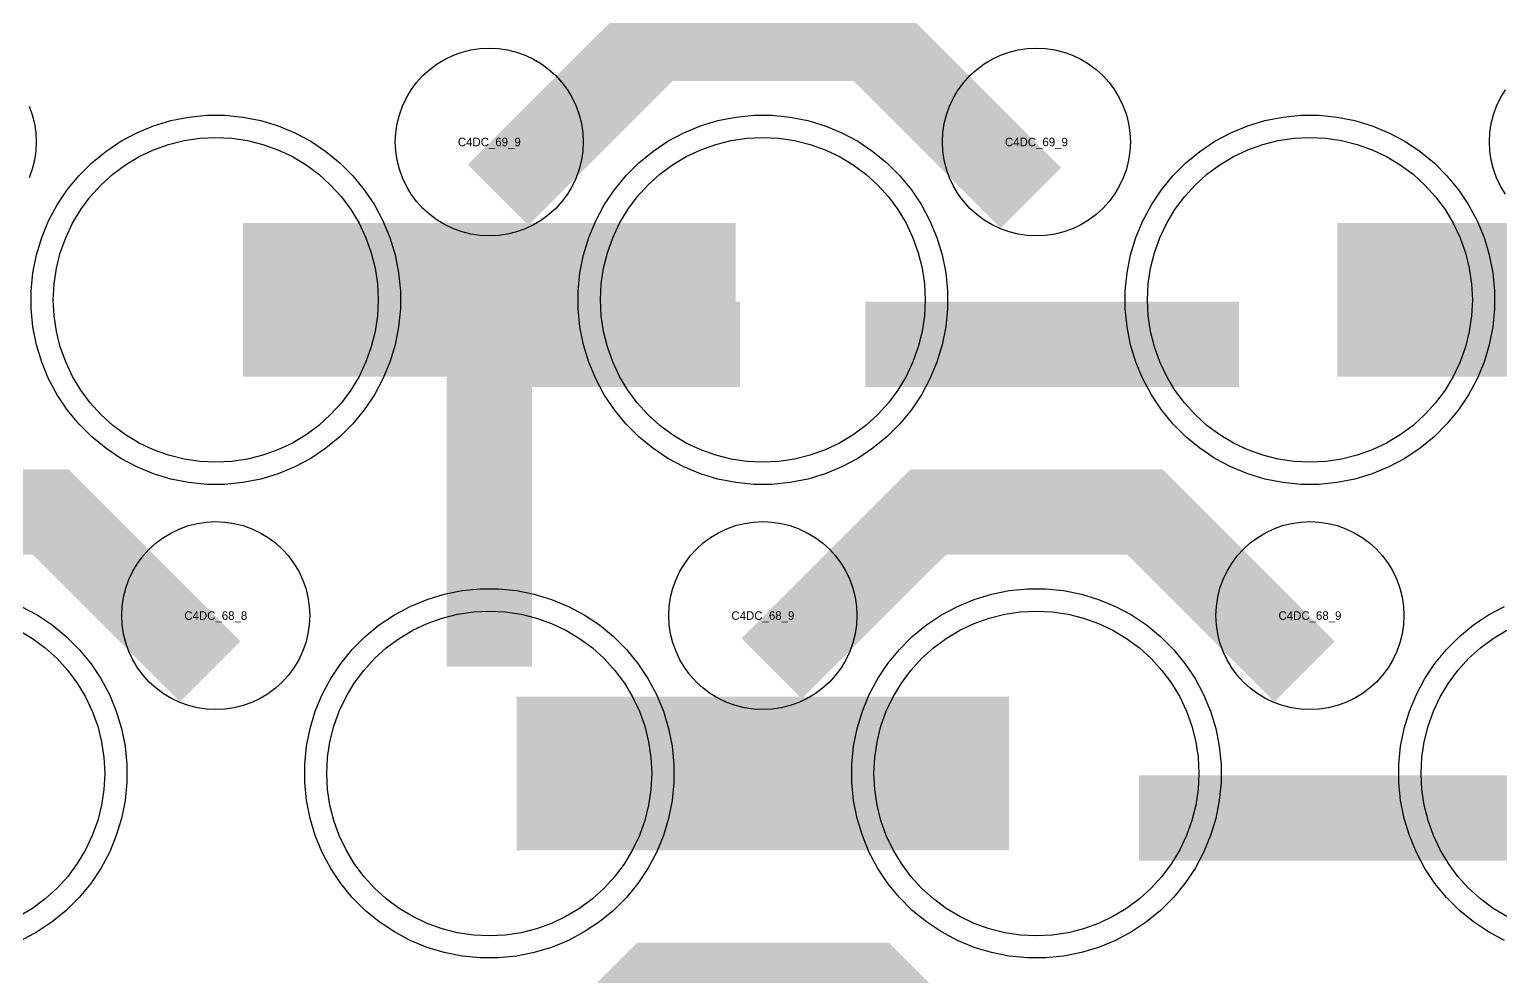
# Model space of a CAD drawing. Extents: x -11880 to 11880, y -14992 to 14992.
# Drawn here: x -9254.5 to -8824.2, y -5476.6 to -5199.5 of the extents above; entities that cross this region are included whole.
import ezdxf
from ezdxf.enums import TextEntityAlignment as Align

# ---------------------------------------------------------------- set-up
doc = ezdxf.new("R2010")
doc.units = 0
doc.header["$MEASUREMENT"] = 0
for name, color, linetype in [('GDS_775_DT_237', 138, 'CONTINUOUS'), ('RDL1_FS', 34, 'CONTINUOUS'), ('RDL_BS', 160, 'CONTINUOUS')]:
    doc.layers.add(name, color=color, linetype=linetype)

msp = doc.modelspace()

# ---------------------------------------------------------------- linework, layer by layer
at = {"layer": 'RDL1_FS', "color": 240, "true_color": 0xed1f24}
for points in [[(-9200, -5326.154), (-9204.657, -5325.925), (-9209.268, -5325.241), (-9213.791, -5324.109), (-9218.181, -5322.537), (-9222.395, -5320.545), (-9226.395, -5318.147), (-9230.14, -5315.369), (-9233.594, -5312.239), (-9236.724, -5308.785), (-9239.502, -5305.04), (-9241.9, -5301.04), (-9243.892, -5296.826), (-9245.464, -5292.436), (-9246.596, -5287.913), (-9247.28, -5283.302), (-9247.509, -5278.645), (-9247.28, -5273.988), (-9246.596, -5269.377), (-9245.464, -5264.854), (-9243.892, -5260.464), (-9241.9, -5256.25), (-9239.502, -5252.25), (-9236.724, -5248.505), (-9233.594, -5245.051), (-9230.14, -5241.921), (-9226.395, -5239.143), (-9222.395, -5236.745), (-9218.181, -5234.753), (-9213.791, -5233.181), (-9209.268, -5232.049), (-9204.657, -5231.365), (-9200, -5231.136), (-9195.343, -5231.365), (-9190.732, -5232.049), (-9186.209, -5233.181), (-9181.819, -5234.753), (-9177.605, -5236.745), (-9173.605, -5239.143), (-9169.86, -5241.921), (-9166.406, -5245.051), (-9163.276, -5248.505), (-9160.498, -5252.25), (-9158.1, -5256.25), (-9156.108, -5260.464), (-9154.536, -5264.854), (-9153.404, -5269.377), (-9152.72, -5273.988), (-9152.491, -5278.645), (-9152.72, -5283.302), (-9153.404, -5287.913), (-9154.536, -5292.436), (-9156.108, -5296.826), (-9158.1, -5301.04), (-9160.498, -5305.04), (-9163.276, -5308.785), (-9166.406, -5312.239), (-9169.86, -5315.369), (-9173.605, -5318.147), (-9177.605, -5320.545), (-9181.819, -5322.537), (-9186.209, -5324.109), (-9190.732, -5325.241), (-9195.343, -5325.925)], [(-9040, -5326.154), (-9044.657, -5325.925), (-9049.268, -5325.241), (-9053.791, -5324.109), (-9058.181, -5322.537), (-9062.395, -5320.545), (-9066.395, -5318.147), (-9070.14, -5315.369), (-9073.594, -5312.239), (-9076.724, -5308.785), (-9079.502, -5305.04), (-9081.9, -5301.04), (-9083.892, -5296.826), (-9085.464, -5292.436), (-9086.596, -5287.913), (-9087.28, -5283.302), (-9087.509, -5278.645), (-9087.28, -5273.988), (-9086.596, -5269.377), (-9085.464, -5264.854), (-9083.892, -5260.464), (-9081.9, -5256.25), (-9079.502, -5252.25), (-9076.724, -5248.505), (-9073.594, -5245.051), (-9070.14, -5241.921), (-9066.395, -5239.143), (-9062.395, -5236.745), (-9058.181, -5234.753), (-9053.791, -5233.181), (-9049.268, -5232.049), (-9044.657, -5231.365), (-9040, -5231.136), (-9035.343, -5231.365), (-9030.732, -5232.049), (-9026.209, -5233.181), (-9021.819, -5234.753), (-9017.605, -5236.745), (-9013.605, -5239.143), (-9009.86, -5241.921), (-9006.406, -5245.051), (-9003.276, -5248.505), (-9000.498, -5252.25), (-8998.1, -5256.25), (-8996.108, -5260.464), (-8994.536, -5264.854), (-8993.404, -5269.377), (-8992.72, -5273.988), (-8992.491, -5278.645), (-8992.72, -5283.302), (-8993.404, -5287.913), (-8994.536, -5292.436), (-8996.108, -5296.826), (-8998.1, -5301.04), (-9000.498, -5305.04), (-9003.276, -5308.785), (-9006.406, -5312.239), (-9009.86, -5315.369), (-9013.605, -5318.147), (-9017.605, -5320.545), (-9021.819, -5322.537), (-9026.209, -5324.109), (-9030.732, -5325.241), (-9035.343, -5325.925)], [(-8880, -5326.154), (-8884.657, -5325.925), (-8889.268, -5325.241), (-8893.791, -5324.109), (-8898.181, -5322.537), (-8902.395, -5320.545), (-8906.395, -5318.147), (-8910.14, -5315.369), (-8913.594, -5312.239), (-8916.724, -5308.785), (-8919.502, -5305.04), (-8921.9, -5301.04), (-8923.892, -5296.826), (-8925.464, -5292.436), (-8926.596, -5287.913), (-8927.28, -5283.302), (-8927.509, -5278.645), (-8927.28, -5273.988), (-8926.596, -5269.377), (-8925.464, -5264.854), (-8923.892, -5260.464), (-8921.9, -5256.25), (-8919.502, -5252.25), (-8916.724, -5248.505), (-8913.594, -5245.051), (-8910.14, -5241.921), (-8906.395, -5239.143), (-8902.395, -5236.745), (-8898.181, -5234.753), (-8893.791, -5233.181), (-8889.268, -5232.049), (-8884.657, -5231.365), (-8880, -5231.136), (-8875.343, -5231.365), (-8870.732, -5232.049), (-8866.209, -5233.181), (-8861.819, -5234.753), (-8857.605, -5236.745), (-8853.605, -5239.143), (-8849.86, -5241.921), (-8846.406, -5245.051), (-8843.276, -5248.505), (-8840.498, -5252.25), (-8838.1, -5256.25), (-8836.108, -5260.464), (-8834.536, -5264.854), (-8833.404, -5269.377), (-8832.72, -5273.988), (-8832.491, -5278.645), (-8832.72, -5283.302), (-8833.404, -5287.913), (-8834.536, -5292.436), (-8836.108, -5296.826), (-8838.1, -5301.04), (-8840.498, -5305.04), (-8843.276, -5308.785), (-8846.406, -5312.239), (-8849.86, -5315.369), (-8853.605, -5318.147), (-8857.605, -5320.545), (-8861.819, -5322.537), (-8866.209, -5324.109), (-8870.732, -5325.241), (-8875.343, -5325.925)], [(-9120, -5464.719), (-9124.657, -5464.49), (-9129.268, -5463.806), (-9133.791, -5462.674), (-9138.181, -5461.102), (-9142.395, -5459.11), (-9146.395, -5456.712), (-9150.14, -5453.934), (-9153.594, -5450.804), (-9156.724, -5447.35), (-9159.502, -5443.605), (-9161.9, -5439.605), (-9163.892, -5435.391), (-9165.464, -5431.001), (-9166.596, -5426.478), (-9167.28, -5421.867), (-9167.509, -5417.21), (-9167.28, -5412.553), (-9166.596, -5407.942), (-9165.464, -5403.419), (-9163.892, -5399.029), (-9161.9, -5394.815), (-9159.502, -5390.815), (-9156.724, -5387.07), (-9153.594, -5383.616), (-9150.14, -5380.486), (-9146.395, -5377.708), (-9142.395, -5375.31), (-9138.181, -5373.318), (-9133.791, -5371.746), (-9129.268, -5370.614), (-9124.657, -5369.93), (-9120, -5369.701), (-9115.343, -5369.93), (-9110.732, -5370.614), (-9106.209, -5371.746), (-9101.819, -5373.318), (-9097.605, -5375.31), (-9093.605, -5377.708), (-9089.86, -5380.486), (-9086.406, -5383.616), (-9083.276, -5387.07), (-9080.498, -5390.815), (-9078.1, -5394.815), (-9076.108, -5399.029), (-9074.536, -5403.419), (-9073.404, -5407.942), (-9072.72, -5412.553), (-9072.491, -5417.21), (-9072.72, -5421.867), (-9073.404, -5426.478), (-9074.536, -5431.001), (-9076.108, -5435.391), (-9078.1, -5439.605), (-9080.498, -5443.605), (-9083.276, -5447.35), (-9086.406, -5450.804), (-9089.86, -5453.934), (-9093.605, -5456.712), (-9097.605, -5459.11), (-9101.819, -5461.102), (-9106.209, -5462.674), (-9110.732, -5463.806), (-9115.343, -5464.49)], [(-8960, -5464.719), (-8964.657, -5464.49), (-8969.268, -5463.806), (-8973.791, -5462.674), (-8978.181, -5461.102), (-8982.395, -5459.11), (-8986.395, -5456.712), (-8990.14, -5453.934), (-8993.594, -5450.804), (-8996.724, -5447.35), (-8999.502, -5443.605), (-9001.9, -5439.605), (-9003.892, -5435.391), (-9005.464, -5431.001), (-9006.596, -5426.478), (-9007.28, -5421.867), (-9007.509, -5417.21), (-9007.28, -5412.553), (-9006.596, -5407.942), (-9005.464, -5403.419), (-9003.892, -5399.029), (-9001.9, -5394.815), (-8999.502, -5390.815), (-8996.724, -5387.07), (-8993.594, -5383.616), (-8990.14, -5380.486), (-8986.395, -5377.708), (-8982.395, -5375.31), (-8978.181, -5373.318), (-8973.791, -5371.746), (-8969.268, -5370.614), (-8964.657, -5369.93), (-8960, -5369.701), (-8955.343, -5369.93), (-8950.732, -5370.614), (-8946.209, -5371.746), (-8941.819, -5373.318), (-8937.605, -5375.31), (-8933.605, -5377.708), (-8929.86, -5380.486), (-8926.406, -5383.616), (-8923.276, -5387.07), (-8920.498, -5390.815), (-8918.1, -5394.815), (-8916.108, -5399.029), (-8914.536, -5403.419), (-8913.404, -5407.942), (-8912.72, -5412.553), (-8912.491, -5417.21), (-8912.72, -5421.867), (-8913.404, -5426.478), (-8914.536, -5431.001), (-8916.108, -5435.391), (-8918.1, -5439.605), (-8920.498, -5443.605), (-8923.276, -5447.35), (-8926.406, -5450.804), (-8929.86, -5453.934), (-8933.605, -5456.712), (-8937.605, -5459.11), (-8941.819, -5461.102), (-8946.209, -5462.674), (-8950.732, -5463.806), (-8955.343, -5464.49)]]:
    msp.add_lwpolyline(points, close=True, dxfattribs=at)
for points in [[(-9191.998, -5278.645, 45, 45, 0), (-9119.998, -5278.645, 45, 45, 0)], [(-9119.998, -5278.645, 45, 45, 0), (-9047.998, -5278.645, 45, 45, 0)], [(-8871.998, -5278.645, 45, 45, 0), (-8799.998, -5278.645, 45, 45, 0)], [(-9111.998, -5417.21, 45, 45, 0), (-9039.998, -5417.21, 45, 45, 0)], [(-9039.998, -5417.21, 45, 45, 0), (-8967.998, -5417.21, 45, 45, 0)]]:
    msp.add_lwpolyline(points, format="xyseb", dxfattribs=at)
at = {"layer": 'RDL1_FS'}
msp.add_lwpolyline([(-9257.605, -5375.31), (-9253.605, -5377.708), (-9249.86, -5380.486), (-9246.406, -5383.616), (-9243.276, -5387.07), (-9240.498, -5390.815), (-9238.1, -5394.815), (-9236.108, -5399.029), (-9234.536, -5403.419), (-9233.404, -5407.942), (-9232.72, -5412.553), (-9232.491, -5417.21), (-9232.72, -5421.867), (-9233.404, -5426.478), (-9234.536, -5431.001), (-9236.108, -5435.391), (-9238.1, -5439.605), (-9240.498, -5443.605), (-9243.276, -5447.35), (-9246.406, -5450.804), (-9249.86, -5453.934), (-9253.605, -5456.712), (-9257.605, -5459.11)], dxfattribs=at)
at = {"layer": 'RDL1_FS', "color": 240, "true_color": 0xed1f24}
msp.add_lwpolyline([(-8822.395, -5459.11), (-8826.395, -5456.712), (-8830.14, -5453.934), (-8833.594, -5450.804), (-8836.724, -5447.35), (-8839.502, -5443.605), (-8841.9, -5439.605), (-8843.892, -5435.391), (-8845.464, -5431.001), (-8846.596, -5426.478), (-8847.28, -5421.867), (-8847.509, -5417.21), (-8847.28, -5412.553), (-8846.596, -5407.942), (-8845.464, -5403.419), (-8843.892, -5399.029), (-8841.9, -5394.815), (-8839.502, -5390.815), (-8836.724, -5387.07), (-8833.594, -5383.616), (-8830.14, -5380.486), (-8826.395, -5377.708), (-8822.395, -5375.31)], dxfattribs=at)
at = {"layer": 'RDL_BS'}
for points in [[(-9117.438, -5247.959, 25, 25, 0), (-9071.623, -5202.144, 25, 25, 0), (-9038.07, -5202.144, 25, 25, 0)], [(-8961.599, -5248.858, 25, 25, 0), (-9008.313, -5202.144, 25, 25, 0), (-9038.071, -5202.144, 25, 25, 0)], [(-9120, -5309.627, 25, 25, 0), (-9120, -5355.247, 25, 25, 0)], [(-9201.599, -5387.423, 25, 25, 0), (-9248.313, -5340.709, 25, 25, 0), (-9278.071, -5340.709, 25, 25, 0)], [(-9037.438, -5386.524, 25, 25, 0), (-8991.623, -5340.709, 25, 25, 0), (-8958.07, -5340.709, 25, 25, 0)], [(-8881.599, -5387.423, 25, 25, 0), (-8928.313, -5340.709, 25, 25, 0), (-8958.071, -5340.709, 25, 25, 0)], [(-9117.438, -5525.084, 25, 25, 0), (-9071.623, -5479.269, 25, 25, 0), (-9038.07, -5479.269, 25, 25, 0)], [(-8961.599, -5525.983, 25, 25, 0), (-9008.313, -5479.269, 25, 25, 0), (-9038.071, -5479.269, 25, 25, 0)]]:
    msp.add_lwpolyline(points, format="xyseb", dxfattribs=at)
for points in [[(-9120, -5259.951), (-9122.693, -5259.819), (-9125.365, -5259.423), (-9127.984, -5258.766), (-9130.519, -5257.859), (-9132.956, -5256.707), (-9135.28, -5255.314), (-9137.443, -5253.711), (-9139.442, -5251.899), (-9141.254, -5249.9), (-9142.857, -5247.737), (-9144.25, -5245.413), (-9145.402, -5242.976), (-9146.309, -5240.441), (-9146.966, -5237.822), (-9147.362, -5235.15), (-9147.494, -5232.457), (-9147.362, -5229.764), (-9146.966, -5227.092), (-9146.309, -5224.473), (-9145.402, -5221.938), (-9144.25, -5219.501), (-9142.857, -5217.177), (-9141.254, -5215.014), (-9139.442, -5213.015), (-9137.443, -5211.203), (-9135.28, -5209.6), (-9132.956, -5208.207), (-9130.519, -5207.055), (-9127.984, -5206.148), (-9125.365, -5205.491), (-9122.693, -5205.095), (-9120, -5204.963), (-9117.307, -5205.095), (-9114.635, -5205.491), (-9112.016, -5206.148), (-9109.481, -5207.055), (-9107.044, -5208.207), (-9104.72, -5209.6), (-9102.557, -5211.203), (-9100.558, -5213.015), (-9098.746, -5215.014), (-9097.143, -5217.177), (-9095.75, -5219.501), (-9094.598, -5221.938), (-9093.691, -5224.473), (-9093.034, -5227.092), (-9092.638, -5229.764), (-9092.506, -5232.457), (-9092.638, -5235.15), (-9093.034, -5237.822), (-9093.691, -5240.441), (-9094.598, -5242.976), (-9095.75, -5245.413), (-9097.143, -5247.737), (-9098.746, -5249.9), (-9100.558, -5251.899), (-9102.557, -5253.711), (-9104.72, -5255.314), (-9107.044, -5256.707), (-9109.481, -5257.859), (-9112.016, -5258.766), (-9114.635, -5259.423), (-9117.307, -5259.819)], [(-8960, -5259.951), (-8962.693, -5259.819), (-8965.365, -5259.423), (-8967.984, -5258.766), (-8970.519, -5257.859), (-8972.956, -5256.707), (-8975.28, -5255.314), (-8977.443, -5253.711), (-8979.442, -5251.899), (-8981.254, -5249.9), (-8982.857, -5247.737), (-8984.25, -5245.413), (-8985.402, -5242.976), (-8986.309, -5240.441), (-8986.966, -5237.822), (-8987.362, -5235.15), (-8987.494, -5232.457), (-8987.362, -5229.764), (-8986.966, -5227.092), (-8986.309, -5224.473), (-8985.402, -5221.938), (-8984.25, -5219.501), (-8982.857, -5217.177), (-8981.254, -5215.014), (-8979.442, -5213.015), (-8977.443, -5211.203), (-8975.28, -5209.6), (-8972.956, -5208.207), (-8970.519, -5207.055), (-8967.984, -5206.148), (-8965.365, -5205.491), (-8962.693, -5205.095), (-8960, -5204.963), (-8957.307, -5205.095), (-8954.635, -5205.491), (-8952.016, -5206.148), (-8949.481, -5207.055), (-8947.044, -5208.207), (-8944.72, -5209.6), (-8942.557, -5211.203), (-8940.558, -5213.015), (-8938.746, -5215.014), (-8937.143, -5217.177), (-8935.75, -5219.501), (-8934.598, -5221.938), (-8933.691, -5224.473), (-8933.034, -5227.092), (-8932.638, -5229.764), (-8932.506, -5232.457), (-8932.638, -5235.15), (-8933.034, -5237.822), (-8933.691, -5240.441), (-8934.598, -5242.976), (-8935.75, -5245.413), (-8937.143, -5247.737), (-8938.746, -5249.9), (-8940.558, -5251.899), (-8942.557, -5253.711), (-8944.72, -5255.314), (-8947.044, -5256.707), (-8949.481, -5257.859), (-8952.016, -5258.766), (-8954.635, -5259.423), (-8957.307, -5259.819)], [(-9200, -5398.516), (-9202.693, -5398.384), (-9205.365, -5397.988), (-9207.984, -5397.331), (-9210.519, -5396.424), (-9212.956, -5395.272), (-9215.28, -5393.879), (-9217.443, -5392.276), (-9219.442, -5390.464), (-9221.254, -5388.465), (-9222.857, -5386.302), (-9224.25, -5383.978), (-9225.402, -5381.541), (-9226.309, -5379.006), (-9226.966, -5376.387), (-9227.362, -5373.715), (-9227.494, -5371.022), (-9227.362, -5368.329), (-9226.966, -5365.657), (-9226.309, -5363.038), (-9225.402, -5360.503), (-9224.25, -5358.066), (-9222.857, -5355.742), (-9221.254, -5353.579), (-9219.442, -5351.58), (-9217.443, -5349.768), (-9215.28, -5348.165), (-9212.956, -5346.772), (-9210.519, -5345.62), (-9207.984, -5344.713), (-9205.365, -5344.056), (-9202.693, -5343.66), (-9200, -5343.528), (-9197.307, -5343.66), (-9194.635, -5344.056), (-9192.016, -5344.713), (-9189.481, -5345.62), (-9187.044, -5346.772), (-9184.72, -5348.165), (-9182.557, -5349.768), (-9180.558, -5351.58), (-9178.746, -5353.579), (-9177.143, -5355.742), (-9175.75, -5358.066), (-9174.598, -5360.503), (-9173.691, -5363.038), (-9173.034, -5365.657), (-9172.638, -5368.329), (-9172.506, -5371.022), (-9172.638, -5373.715), (-9173.034, -5376.387), (-9173.691, -5379.006), (-9174.598, -5381.541), (-9175.75, -5383.978), (-9177.143, -5386.302), (-9178.746, -5388.465), (-9180.558, -5390.464), (-9182.557, -5392.276), (-9184.72, -5393.879), (-9187.044, -5395.272), (-9189.481, -5396.424), (-9192.016, -5397.331), (-9194.635, -5397.988), (-9197.307, -5398.384)], [(-9040, -5398.516), (-9042.693, -5398.384), (-9045.365, -5397.988), (-9047.984, -5397.331), (-9050.519, -5396.424), (-9052.956, -5395.272), (-9055.28, -5393.879), (-9057.443, -5392.276), (-9059.442, -5390.464), (-9061.254, -5388.465), (-9062.857, -5386.302), (-9064.25, -5383.978), (-9065.402, -5381.541), (-9066.309, -5379.006), (-9066.966, -5376.387), (-9067.362, -5373.715), (-9067.494, -5371.022), (-9067.362, -5368.329), (-9066.966, -5365.657), (-9066.309, -5363.038), (-9065.402, -5360.503), (-9064.25, -5358.066), (-9062.857, -5355.742), (-9061.254, -5353.579), (-9059.442, -5351.58), (-9057.443, -5349.768), (-9055.28, -5348.165), (-9052.956, -5346.772), (-9050.519, -5345.62), (-9047.984, -5344.713), (-9045.365, -5344.056), (-9042.693, -5343.66), (-9040, -5343.528), (-9037.307, -5343.66), (-9034.635, -5344.056), (-9032.016, -5344.713), (-9029.481, -5345.62), (-9027.044, -5346.772), (-9024.72, -5348.165), (-9022.557, -5349.768), (-9020.558, -5351.58), (-9018.746, -5353.579), (-9017.143, -5355.742), (-9015.75, -5358.066), (-9014.598, -5360.503), (-9013.691, -5363.038), (-9013.034, -5365.657), (-9012.638, -5368.329), (-9012.506, -5371.022), (-9012.638, -5373.715), (-9013.034, -5376.387), (-9013.691, -5379.006), (-9014.598, -5381.541), (-9015.75, -5383.978), (-9017.143, -5386.302), (-9018.746, -5388.465), (-9020.558, -5390.464), (-9022.557, -5392.276), (-9024.72, -5393.879), (-9027.044, -5395.272), (-9029.481, -5396.424), (-9032.016, -5397.331), (-9034.635, -5397.988), (-9037.307, -5398.384)], [(-8880, -5398.516), (-8882.693, -5398.384), (-8885.365, -5397.988), (-8887.984, -5397.331), (-8890.519, -5396.424), (-8892.956, -5395.272), (-8895.28, -5393.879), (-8897.443, -5392.276), (-8899.442, -5390.464), (-8901.254, -5388.465), (-8902.857, -5386.302), (-8904.25, -5383.978), (-8905.402, -5381.541), (-8906.309, -5379.006), (-8906.966, -5376.387), (-8907.362, -5373.715), (-8907.494, -5371.022), (-8907.362, -5368.329), (-8906.966, -5365.657), (-8906.309, -5363.038), (-8905.402, -5360.503), (-8904.25, -5358.066), (-8902.857, -5355.742), (-8901.254, -5353.579), (-8899.442, -5351.58), (-8897.443, -5349.768), (-8895.28, -5348.165), (-8892.956, -5346.772), (-8890.519, -5345.62), (-8887.984, -5344.713), (-8885.365, -5344.056), (-8882.693, -5343.66), (-8880, -5343.528), (-8877.307, -5343.66), (-8874.635, -5344.056), (-8872.016, -5344.713), (-8869.481, -5345.62), (-8867.044, -5346.772), (-8864.72, -5348.165), (-8862.557, -5349.768), (-8860.558, -5351.58), (-8858.746, -5353.579), (-8857.143, -5355.742), (-8855.75, -5358.066), (-8854.598, -5360.503), (-8853.691, -5363.038), (-8853.034, -5365.657), (-8852.638, -5368.329), (-8852.506, -5371.022), (-8852.638, -5373.715), (-8853.034, -5376.387), (-8853.691, -5379.006), (-8854.598, -5381.541), (-8855.75, -5383.978), (-8857.143, -5386.302), (-8858.746, -5388.465), (-8860.558, -5390.464), (-8862.557, -5392.276), (-8864.72, -5393.879), (-8867.044, -5395.272), (-8869.481, -5396.424), (-8872.016, -5397.331), (-8874.635, -5397.988), (-8877.307, -5398.384)]]:
    msp.add_lwpolyline(points, close=True, dxfattribs=at)
for points in [[(-8822.857, -5247.737), (-8824.25, -5245.413), (-8825.402, -5242.976), (-8826.309, -5240.441), (-8826.966, -5237.822), (-8827.362, -5235.15), (-8827.494, -5232.457), (-8827.362, -5229.764), (-8826.966, -5227.092), (-8826.309, -5224.473), (-8825.402, -5221.938), (-8824.25, -5219.501), (-8822.857, -5217.177)], [(-9254.598, -5221.938), (-9253.691, -5224.473), (-9253.034, -5227.092), (-9252.638, -5229.764), (-9252.506, -5232.457), (-9252.638, -5235.15), (-9253.034, -5237.822), (-9253.691, -5240.441), (-9254.598, -5242.976)], [(-9256.885, -5368.335), (-9252.223, -5370.827), (-9247.809, -5373.774), (-9243.708, -5377.136), (-9239.926, -5380.918), (-9236.564, -5385.019), (-9233.617, -5389.433), (-9231.125, -5394.095), (-9229.094, -5399.005), (-9227.563, -5404.045), (-9226.517, -5409.272), (-9226, -5414.566), (-9226, -5419.854), (-9226.517, -5425.148), (-9227.563, -5430.375), (-9229.094, -5435.415), (-9231.125, -5440.325), (-9233.617, -5444.987), (-9236.564, -5449.401), (-9239.926, -5453.502), (-9243.708, -5457.284), (-9247.809, -5460.646), (-9252.223, -5463.593), (-9256.885, -5466.085)]]:
    msp.add_lwpolyline(points, dxfattribs=at)
at = {"layer": 'RDL_BS', "color": 240, "true_color": 0xed1f24}
for points in [[(-9202.644, -5332.645), (-9207.938, -5332.128), (-9213.165, -5331.082), (-9218.205, -5329.551), (-9223.115, -5327.52), (-9227.777, -5325.028), (-9232.191, -5322.081), (-9236.292, -5318.719), (-9240.074, -5314.937), (-9243.436, -5310.836), (-9246.383, -5306.422), (-9248.875, -5301.76), (-9250.906, -5296.85), (-9252.437, -5291.81), (-9253.483, -5286.583), (-9254, -5281.289), (-9254, -5276.001), (-9253.483, -5270.707), (-9252.437, -5265.48), (-9250.906, -5260.44), (-9248.875, -5255.53), (-9246.383, -5250.868), (-9243.436, -5246.454), (-9240.074, -5242.353), (-9236.292, -5238.571), (-9232.191, -5235.209), (-9227.777, -5232.262), (-9223.115, -5229.77), (-9218.205, -5227.739), (-9213.165, -5226.208), (-9207.938, -5225.162), (-9202.644, -5224.645), (-9197.356, -5224.645), (-9192.062, -5225.162), (-9186.835, -5226.208), (-9181.795, -5227.739), (-9176.885, -5229.77), (-9172.223, -5232.262), (-9167.809, -5235.209), (-9163.708, -5238.571), (-9159.926, -5242.353), (-9156.564, -5246.454), (-9153.617, -5250.868), (-9151.125, -5255.53), (-9149.094, -5260.44), (-9147.563, -5265.48), (-9146.517, -5270.707), (-9146, -5276.001), (-9146, -5281.289), (-9146.517, -5286.583), (-9147.563, -5291.81), (-9149.094, -5296.85), (-9151.125, -5301.76), (-9153.617, -5306.422), (-9156.564, -5310.836), (-9159.926, -5314.937), (-9163.708, -5318.719), (-9167.809, -5322.081), (-9172.223, -5325.028), (-9176.885, -5327.52), (-9181.795, -5329.551), (-9186.835, -5331.082), (-9192.062, -5332.128), (-9197.356, -5332.645)], [(-9042.644, -5332.645), (-9047.938, -5332.128), (-9053.165, -5331.082), (-9058.205, -5329.551), (-9063.115, -5327.52), (-9067.777, -5325.028), (-9072.191, -5322.081), (-9076.292, -5318.719), (-9080.074, -5314.937), (-9083.436, -5310.836), (-9086.383, -5306.422), (-9088.875, -5301.76), (-9090.906, -5296.85), (-9092.437, -5291.81), (-9093.483, -5286.583), (-9094, -5281.289), (-9094, -5276.001), (-9093.483, -5270.707), (-9092.437, -5265.48), (-9090.906, -5260.44), (-9088.875, -5255.53), (-9086.383, -5250.868), (-9083.436, -5246.454), (-9080.074, -5242.353), (-9076.292, -5238.571), (-9072.191, -5235.209), (-9067.777, -5232.262), (-9063.115, -5229.77), (-9058.205, -5227.739), (-9053.165, -5226.208), (-9047.938, -5225.162), (-9042.644, -5224.645), (-9037.356, -5224.645), (-9032.062, -5225.162), (-9026.835, -5226.208), (-9021.795, -5227.739), (-9016.885, -5229.77), (-9012.223, -5232.262), (-9007.809, -5235.209), (-9003.708, -5238.571), (-8999.926, -5242.353), (-8996.564, -5246.454), (-8993.617, -5250.868), (-8991.125, -5255.53), (-8989.094, -5260.44), (-8987.563, -5265.48), (-8986.517, -5270.707), (-8986, -5276.001), (-8986, -5281.289), (-8986.517, -5286.583), (-8987.563, -5291.81), (-8989.094, -5296.85), (-8991.125, -5301.76), (-8993.617, -5306.422), (-8996.564, -5310.836), (-8999.926, -5314.937), (-9003.708, -5318.719), (-9007.809, -5322.081), (-9012.223, -5325.028), (-9016.885, -5327.52), (-9021.795, -5329.551), (-9026.835, -5331.082), (-9032.062, -5332.128), (-9037.356, -5332.645)], [(-8882.644, -5332.645), (-8887.938, -5332.128), (-8893.165, -5331.082), (-8898.205, -5329.551), (-8903.115, -5327.52), (-8907.777, -5325.028), (-8912.191, -5322.081), (-8916.292, -5318.719), (-8920.074, -5314.937), (-8923.436, -5310.836), (-8926.383, -5306.422), (-8928.875, -5301.76), (-8930.906, -5296.85), (-8932.437, -5291.81), (-8933.483, -5286.583), (-8934, -5281.289), (-8934, -5276.001), (-8933.483, -5270.707), (-8932.437, -5265.48), (-8930.906, -5260.44), (-8928.875, -5255.53), (-8926.383, -5250.868), (-8923.436, -5246.454), (-8920.074, -5242.353), (-8916.292, -5238.571), (-8912.191, -5235.209), (-8907.777, -5232.262), (-8903.115, -5229.77), (-8898.205, -5227.739), (-8893.165, -5226.208), (-8887.938, -5225.162), (-8882.644, -5224.645), (-8877.356, -5224.645), (-8872.062, -5225.162), (-8866.835, -5226.208), (-8861.795, -5227.739), (-8856.885, -5229.77), (-8852.223, -5232.262), (-8847.809, -5235.209), (-8843.708, -5238.571), (-8839.926, -5242.353), (-8836.564, -5246.454), (-8833.617, -5250.868), (-8831.125, -5255.53), (-8829.094, -5260.44), (-8827.563, -5265.48), (-8826.517, -5270.707), (-8826, -5276.001), (-8826, -5281.289), (-8826.517, -5286.583), (-8827.563, -5291.81), (-8829.094, -5296.85), (-8831.125, -5301.76), (-8833.617, -5306.422), (-8836.564, -5310.836), (-8839.926, -5314.937), (-8843.708, -5318.719), (-8847.809, -5322.081), (-8852.223, -5325.028), (-8856.885, -5327.52), (-8861.795, -5329.551), (-8866.835, -5331.082), (-8872.062, -5332.128), (-8877.356, -5332.645)], [(-9122.644, -5471.21), (-9127.938, -5470.693), (-9133.165, -5469.647), (-9138.205, -5468.116), (-9143.115, -5466.085), (-9147.777, -5463.593), (-9152.191, -5460.646), (-9156.292, -5457.284), (-9160.074, -5453.502), (-9163.436, -5449.401), (-9166.383, -5444.987), (-9168.875, -5440.325), (-9170.906, -5435.415), (-9172.437, -5430.375), (-9173.483, -5425.148), (-9174, -5419.854), (-9174, -5414.566), (-9173.483, -5409.272), (-9172.437, -5404.045), (-9170.906, -5399.005), (-9168.875, -5394.095), (-9166.383, -5389.433), (-9163.436, -5385.019), (-9160.074, -5380.918), (-9156.292, -5377.136), (-9152.191, -5373.774), (-9147.777, -5370.827), (-9143.115, -5368.335), (-9138.205, -5366.304), (-9133.165, -5364.773), (-9127.938, -5363.727), (-9122.644, -5363.21), (-9117.356, -5363.21), (-9112.062, -5363.727), (-9106.835, -5364.773), (-9101.795, -5366.304), (-9096.885, -5368.335), (-9092.223, -5370.827), (-9087.809, -5373.774), (-9083.708, -5377.136), (-9079.926, -5380.918), (-9076.564, -5385.019), (-9073.617, -5389.433), (-9071.125, -5394.095), (-9069.094, -5399.005), (-9067.563, -5404.045), (-9066.517, -5409.272), (-9066, -5414.566), (-9066, -5419.854), (-9066.517, -5425.148), (-9067.563, -5430.375), (-9069.094, -5435.415), (-9071.125, -5440.325), (-9073.617, -5444.987), (-9076.564, -5449.401), (-9079.926, -5453.502), (-9083.708, -5457.284), (-9087.809, -5460.646), (-9092.223, -5463.593), (-9096.885, -5466.085), (-9101.795, -5468.116), (-9106.835, -5469.647), (-9112.062, -5470.693), (-9117.356, -5471.21)], [(-8962.644, -5471.21), (-8967.938, -5470.693), (-8973.165, -5469.647), (-8978.205, -5468.116), (-8983.115, -5466.085), (-8987.777, -5463.593), (-8992.191, -5460.646), (-8996.292, -5457.284), (-9000.074, -5453.502), (-9003.436, -5449.401), (-9006.383, -5444.987), (-9008.875, -5440.325), (-9010.906, -5435.415), (-9012.437, -5430.375), (-9013.483, -5425.148), (-9014, -5419.854), (-9014, -5414.566), (-9013.483, -5409.272), (-9012.437, -5404.045), (-9010.906, -5399.005), (-9008.875, -5394.095), (-9006.383, -5389.433), (-9003.436, -5385.019), (-9000.074, -5380.918), (-8996.292, -5377.136), (-8992.191, -5373.774), (-8987.777, -5370.827), (-8983.115, -5368.335), (-8978.205, -5366.304), (-8973.165, -5364.773), (-8967.938, -5363.727), (-8962.644, -5363.21), (-8957.356, -5363.21), (-8952.062, -5363.727), (-8946.835, -5364.773), (-8941.795, -5366.304), (-8936.885, -5368.335), (-8932.223, -5370.827), (-8927.809, -5373.774), (-8923.708, -5377.136), (-8919.926, -5380.918), (-8916.564, -5385.019), (-8913.617, -5389.433), (-8911.125, -5394.095), (-8909.094, -5399.005), (-8907.563, -5404.045), (-8906.517, -5409.272), (-8906, -5414.566), (-8906, -5419.854), (-8906.517, -5425.148), (-8907.563, -5430.375), (-8909.094, -5435.415), (-8911.125, -5440.325), (-8913.617, -5444.987), (-8916.564, -5449.401), (-8919.926, -5453.502), (-8923.708, -5457.284), (-8927.809, -5460.646), (-8932.223, -5463.593), (-8936.885, -5466.085), (-8941.795, -5468.116), (-8946.835, -5469.647), (-8952.062, -5470.693), (-8957.356, -5471.21)]]:
    msp.add_lwpolyline(points, close=True, dxfattribs=at)
for points in [[(-9120, -5385.935, 25, 25, 0), (-9120, -5279.158, 25, 25, 0)], [(-9132.5, -5291.658, 25, 25, 0), (-9046.667, -5291.658, 25, 25, 0)], [(-9092.944, -5291.658, 25, 25, 0), (-9051.74, -5291.658, 25, 25, 0)], [(-9009.984, -5291.658, 25, 25, 0), (-8900.719, -5291.658, 25, 25, 0)], [(-8929.984, -5430.223, 25, 25, 0), (-8820.719, -5430.223, 25, 25, 0)]]:
    msp.add_lwpolyline(points, format="xyseb", dxfattribs=at)
msp.add_lwpolyline([(-8823.115, -5466.085), (-8827.777, -5463.593), (-8832.191, -5460.646), (-8836.292, -5457.284), (-8840.074, -5453.502), (-8843.436, -5449.401), (-8846.383, -5444.987), (-8848.875, -5440.325), (-8850.906, -5435.415), (-8852.437, -5430.375), (-8853.483, -5425.148), (-8854, -5419.854), (-8854, -5414.566), (-8853.483, -5409.272), (-8852.437, -5404.045), (-8850.906, -5399.005), (-8848.875, -5394.095), (-8846.383, -5389.433), (-8843.436, -5385.019), (-8840.074, -5380.918), (-8836.292, -5377.136), (-8832.191, -5373.774), (-8827.777, -5370.827), (-8823.115, -5368.335)], dxfattribs=at)

# ---------------------------------------------------------------- texts
at = {"layer": 'GDS_775_DT_237'}
for s, p in [('C4DC_69_9', (-9120, -5232.457)), ('C4DC_69_9', (-9120, -5232.457)), ('C4DC_69_9', (-8960, -5232.457)), ('C4DC_69_9', (-8960, -5232.457)), ('C4DC_68_8', (-9200, -5371.022)), ('C4DC_68_8', (-9200, -5371.022)), ('C4DC_68_9', (-9040, -5371.022)), ('C4DC_68_9', (-9040, -5371.022)), ('C4DC_68_9', (-8880, -5371.022)), ('C4DC_68_9', (-8880, -5371.022))]:
    msp.add_text(s, height=2.5, dxfattribs=at).set_placement(p, align=Align.MIDDLE_CENTER)

doc.saveas('drawing.dxf')
